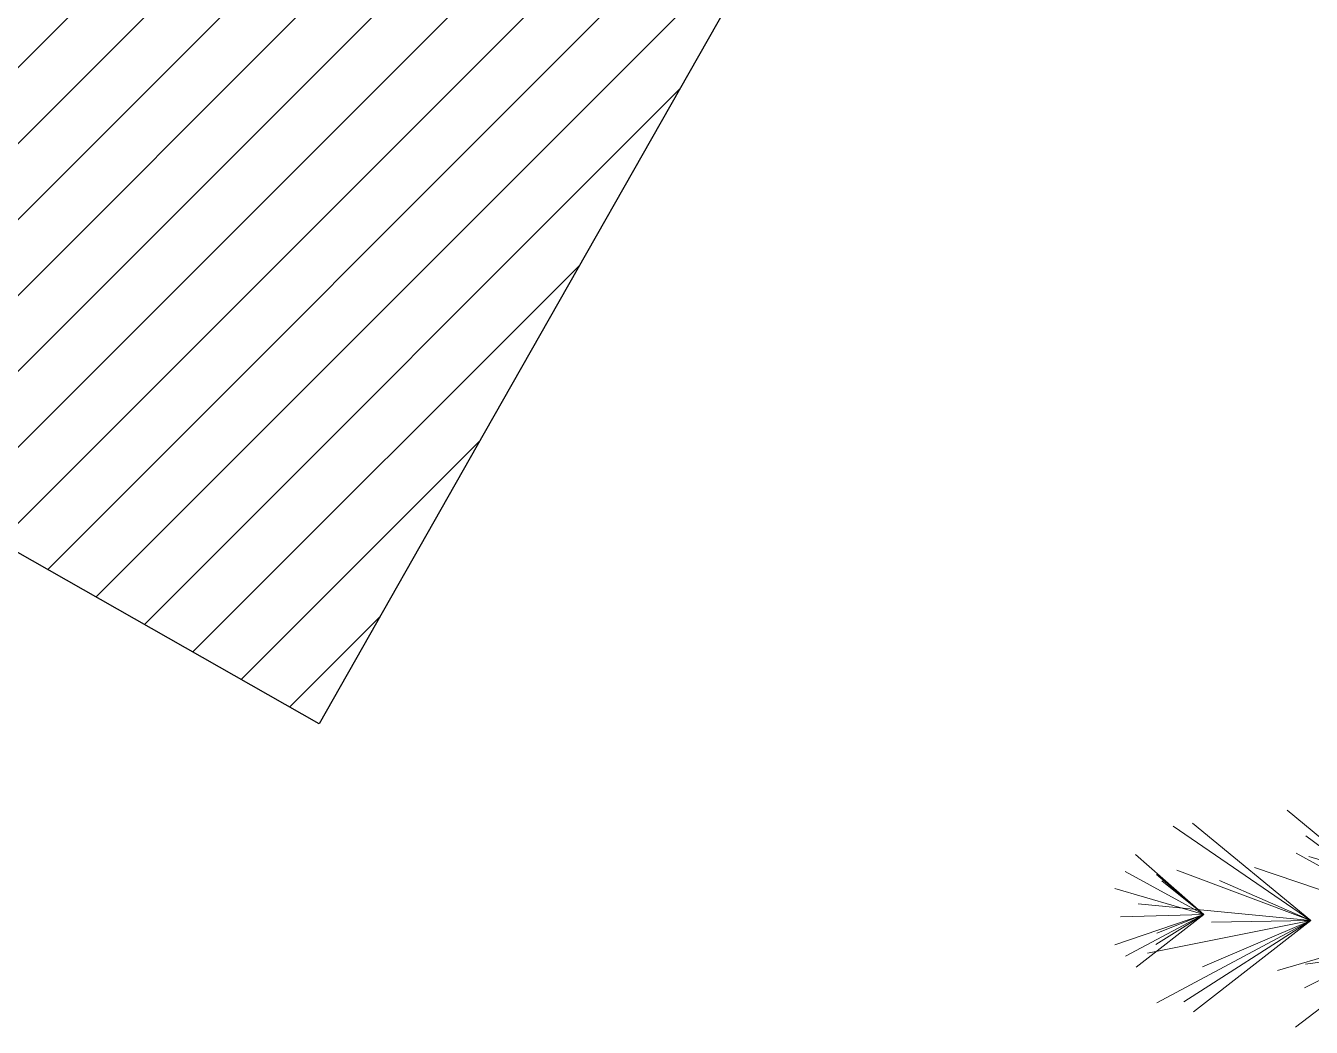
# Model space of a CAD drawing. Header units: metres. Extents: x -460 to 31334, y -1777 to 24987.
# Drawn here: x 379.936 to 380.2354, y -817.7925 to -817.5593 of the extents above; entities that cross this region are included whole.
import ezdxf

# ---------------------------------------------------------------- set-up
doc = ezdxf.new("R2010")
doc.units = ezdxf.units.M
doc.header["$MEASUREMENT"] = 0
doc.layers.add('01 FURNITURE', color=8, linetype='Continuous')
doc.layers.add('TREES PLANTS', color=82, linetype='Continuous', lineweight=5)

# ---------------------------------------------------------------- blocks, each defined once
blk = doc.blocks.new('TREES_11')
at = {"layer": 'TREES PLANTS', "color": 82, "true_color": 0x34d100}
for p, q in [((-0.6223, -1.3934), (-0.7429, -1.791)), ((-0.6223, -1.3934), (-0.7429, -1.791)), ((-0.6223, -1.3934), (-0.569, -1.7966)), ((-0.6223, -1.3934), (-0.569, -1.7966)), ((-0.63, -1.5996), (-0.8175, -1.8259)), ((-0.63, -1.5996), (-0.8175, -1.8259)), ((-0.63, -1.5996), (-0.7761, -1.7962)), ((-0.63, -1.5996), (-0.7761, -1.7962)), ((-0.63, -1.5996), (-0.7484, -1.8116)), ((-0.63, -1.5996), (-0.7484, -1.8116)), ((-0.63, -1.5996), (-0.725, -1.8788)), ((-0.63, -1.5996), (-0.725, -1.8788)), ((-0.63, -1.5996), (-0.5306, -1.798)), ((-0.63, -1.5996), (-0.4669, -1.8127)), ((-0.5587, -1.8416), (-0.63, -1.5996)), ((-0.63, -1.5996), (-0.5306, -1.798)), ((-0.63, -1.5996), (-0.4669, -1.8127)), ((-0.5587, -1.8416), (-0.63, -1.5996)), ((-0.6394, -1.7881), (-0.7965, -1.9789)), ((-0.6394, -1.7881), (-0.7965, -1.9789)), ((-0.792, -2.0101), (-0.6394, -1.7881)), ((-0.792, -2.0101), (-0.6394, -1.7881)), ((-0.6394, -1.7881), (-0.7206, -2.0042)), ((-0.6394, -1.7881), (-0.7206, -2.0042)), ((-0.6394, -1.7881), (-0.7042, -1.9353)), ((-0.6394, -1.7881), (-0.7042, -1.9353)), ((-0.6394, -1.7881), (-0.6663, -2.067)), ((-0.6394, -1.7881), (-0.6663, -2.067)), ((-0.6394, -1.7881), (-0.508, -1.9933)), ((-0.6394, -1.7881), (-0.5864, -2.0518)), ((-0.6394, -1.7881), (-0.5066, -2.0366)), ((-0.6394, -1.7881), (-0.6368, -1.9485)), ((-0.6394, -1.7881), (-0.4919, -1.9774)), ((-0.6394, -1.7881), (-0.5644, -1.9629)), ((-0.6394, -1.7881), (-0.508, -1.9933)), ((-0.6394, -1.7881), (-0.5864, -2.0518)), ((-0.6394, -1.7881), (-0.5066, -2.0366)), ((-0.6394, -1.7881), (-0.6368, -1.9485)), ((-0.6394, -1.7881), (-0.4919, -1.9774)), ((-0.6394, -1.7881), (-0.5644, -1.9629)), ((-0.649, -1.9609), (-0.7461, -2.0713)), ((-0.649, -1.9609), (-0.7461, -2.0713)), ((-0.649, -1.9609), (-0.7185, -2.0881)), ((-0.649, -1.9609), (-0.7185, -2.0881)), ((-0.649, -1.9609), (-0.7137, -2.0371)), ((-0.649, -1.9609), (-0.7137, -2.0371)), ((-0.7033, -2.0286), (-0.649, -1.9609)), ((-0.7033, -2.0286), (-0.649, -1.9609)), ((-0.649, -1.9609), (-0.6909, -2.1048)), ((-0.649, -1.9609), (-0.6909, -2.1048)), ((-0.649, -1.9609), (-0.6191, -2.0366)), ((-0.649, -1.9609), (-0.6008, -2.0384)), ((-0.649, -1.9609), (-0.6456, -2.0955)), ((-0.649, -1.9609), (-0.564, -2.0701)), ((-0.649, -1.9609), (-0.5999, -2.1043)), ((-0.649, -1.9609), (-0.5819, -2.0872)), ((-0.649, -1.9609), (-0.6191, -2.0366)), ((-0.649, -1.9609), (-0.6008, -2.0384)), ((-0.649, -1.9609), (-0.6456, -2.0955)), ((-0.649, -1.9609), (-0.564, -2.0701)), ((-0.649, -1.9609), (-0.5999, -2.1043)), ((-0.649, -1.9609), (-0.5819, -2.0872))]:
    blk.add_line(p, q, dxfattribs=at)

msp = doc.modelspace()

# ---------------------------------------------------------------- hatches: boundary and pattern name
at = {"layer": '01 FURNITURE', "lineweight": 18, "transparency": 33554618}
h = msp.add_hatch(dxfattribs=at)
h.set_pattern_fill('ANSI31', color=1, scale=0.1)
h.set_pattern_definition([(45, (88.618445, 0), (-0.00883883476, 0.00883883476), [])])
h.paths.add_polyline_path([(380.2084, -817.36275), (380.1371, -817.32224), (379.99129, -817.2551), (379.78136, -817.59507), (380.00437, -817.7218), (380.04282, -817.65414)])

# ---------------------------------------------------------------- linework, layer by layer
at = {"layer": '01 FURNITURE', "color": 4, "lineweight": 30}
msp.add_lwpolyline([(381.59728, -817.5542), (381.38281, -817.4706), (381.15204, -817.40204), (380.92152, -817.37237), (380.6832, -817.3417), (380.48449, -817.32796), (380.28878, -817.31443), (380.22573, -817.33224), (380.15998, -817.44796), (380.04282, -817.65414), (380.00437, -817.7218), (379.78136, -817.59507), (379.99129, -817.2551), (380.1371, -817.32224), (380.2, -817.26224), (380.28149, -817.24224), (380.46305, -817.24224), (381.12374, -817.27924), (381.42562, -817.34781), (382.47534, -817.76148)], dxfattribs=at)

# ---------------------------------------------------------------- block references
at = {"lineweight": 9, "xscale": 0.1441398928167146, "yscale": 0.1441398928167146, "zscale": 0.1441398928167146, "rotation": 270}
msp.add_blockref('TREES_11', (380.49301, -817.85978), dxfattribs=at)

doc.saveas('drawing.dxf')
